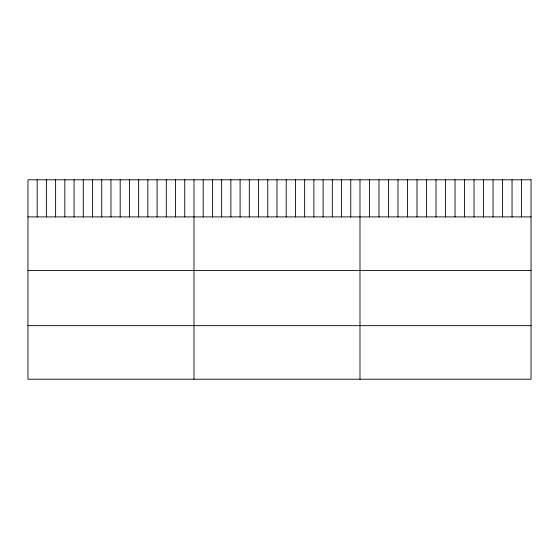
<?xml version="1.0" encoding="UTF-8"?>
<svg xmlns="http://www.w3.org/2000/svg" width="559" height="559" viewBox="0 0 559 559"><rect width="100%" height="100%" fill="white"/><g stroke="black" fill="none" stroke-linecap="round" stroke-linejoin="round"><path stroke-width="0.84" d="M27.95 216.906L531.05 216.906M27.95 270.465L531.05 270.465M27.95 325.652L531.05 325.652M521.547 179.788L521.547 216.906M512.044 179.788L512.044 216.906M502.541 179.788L502.541 216.906M493.038 179.788L493.038 216.906M483.535 179.788L483.535 216.906M474.032 179.788L474.032 216.906M464.529 179.788L464.529 216.906M455.026 179.788L455.026 216.906M445.523 179.788L445.523 216.906M436.02 179.788L436.02 216.906M426.517 179.788L426.517 216.906M417.014 179.788L417.014 216.906M407.511 179.788L407.511 216.906M398.008 179.788L398.008 216.906M388.505 179.788L388.505 216.906M379.002 179.788L379.002 216.906M369.499 179.788L369.499 216.906M359.996 179.788L359.996 379.212M350.772 179.788L350.772 216.906M341.549 179.788L341.549 216.906M332.326 179.788L332.326 216.906M323.102 179.788L323.102 216.906M313.878 179.788L313.878 216.906M304.655 179.788L304.655 216.906M295.432 179.788L295.432 216.906M286.208 179.788L286.208 216.906M276.984 179.788L276.984 216.906M267.761 179.788L267.761 216.906M258.537 179.788L258.537 216.906M249.314 179.788L249.314 216.906M240.091 179.788L240.091 216.906M230.867 179.788L230.867 216.906M221.643 179.788L221.643 216.906M212.42 179.788L212.42 216.906M203.197 179.788L203.197 216.906M193.973 179.788L193.973 379.212M184.749 179.788L184.749 216.906M175.526 179.788L175.526 216.906M166.303 179.788L166.303 216.906M157.079 179.788L157.079 216.906M147.856 179.788L147.856 216.906M138.632 179.788L138.632 216.906M129.408 179.788L129.408 216.906M120.185 179.788L120.185 216.906M110.962 179.788L110.962 216.906M101.738 179.788L101.738 216.906M92.514 179.788L92.514 216.906M83.291 179.788L83.291 216.906M74.067 179.788L74.067 216.906M64.844 179.788L64.844 216.906M55.62 179.788L55.62 216.906M46.397 179.788L46.397 216.906M37.174 179.788L37.174 216.906M531.05 179.788L27.95 179.788L27.95 379.212L531.05 379.212L531.05 179.788"/></g></svg>
